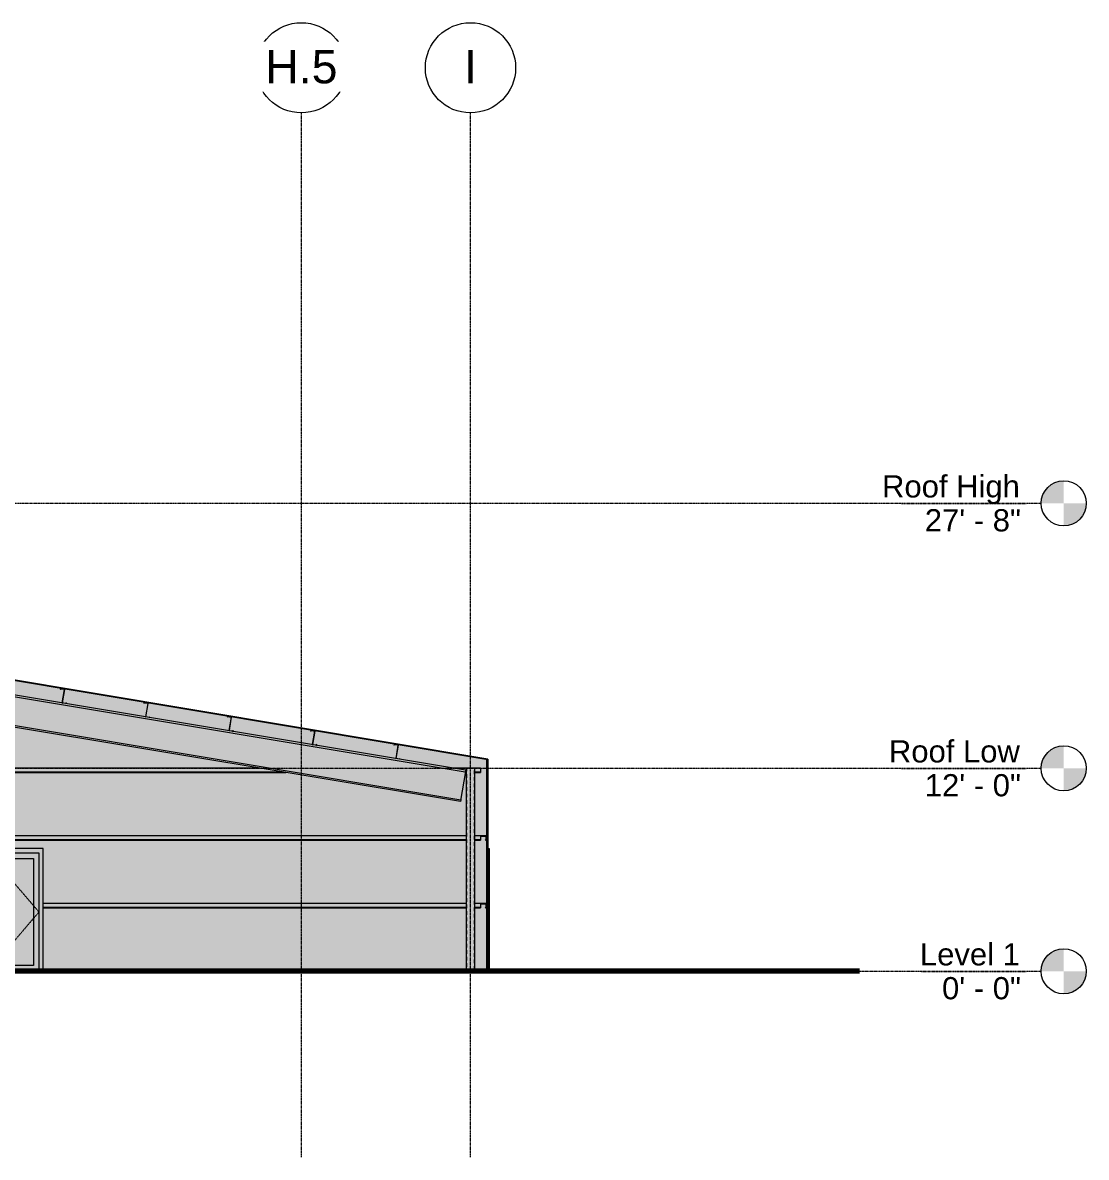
# Model space of a CAD drawing. Header units: inches. Extents: x 20426 to 36348, y -461 to 673.
# Drawn here: x 22440 to 23195, y -132 to 673 of the extents above; entities that cross this region are included whole.
import ezdxf

# ---------------------------------------------------------------- set-up
doc = ezdxf.new("R2010")
doc.units = ezdxf.units.IN
doc.header["$MEASUREMENT"] = 0
for name, pattern in [('Dash 1_16_', [0.125, 0.0625, -0.0625]), ('Grid Line 1_2_', [0.875, 0.5, -0.125, 0.125, -0.125]), ('Hidden 1_8_', [0.1875, 0.125, -0.0625])]:
    doc.linetypes.add(name, pattern=pattern)
for name, color, linetype, lineweight in [('A-DOOR', 31, 'Continuous', 13), ('A-DOOR-FRAM', 31, 'Continuous', 9), ('A-DOOR-GLAZ', 31, 'Continuous', 9), ('A-FLOR-LEVL', 51, 'Continuous', 9), ('A-ROOF', 132, 'Continuous', 13), ('A-WALL', 113, 'Continuous', 13), ('C-TOPO', 7, 'Continuous', 9), ('I-WALL', 2, 'Continuous', 13), ('S-BEAM', 12, 'Continuous', 9), ('S-COLS', 52, 'Continuous', 9), ('S-GRID', 1, 'Continuous', 9), ('S-GRID-IDEN', 1, 'Continuous', 9)]:
    doc.layers.add(name, color=color, linetype=linetype, lineweight=lineweight)
doc.styles.add('Arial', font='arial.ttf', dxfattribs={"height": 15.736527})
doc.styles.add('Arial_1', font='arial.ttf', dxfattribs={"height": 23.60479})

# ---------------------------------------------------------------- blocks, each defined once
blk = doc.blocks.new('Girt_Z - 10_D-559341-Elevation - West')
at = {"layer": 'S-BEAM'}
h = blk.add_hatch(color=256, dxfattribs=at)
h.paths.add_polyline_path([(22411.7, 199.72), (22412.27, 200.21), (22412.2, 200.3), (22411.67, 199.84), (22409.38, 200.22), (22409.37, 200.11)], flags=0)
h.paths.add_polyline_path([(22409.32, 200.31), (22410.91, 209.81), (22410.8, 209.82), (22409.21, 200.33)], flags=0)
h.paths.add_polyline_path([(22407.92, 209.84), (22408.45, 210.29), (22410.74, 209.91), (22410.75, 210.02), (22408.42, 210.41), (22407.85, 209.92)], flags=0)
for p, q in [((22408.42, 210.41), (22407.85, 209.92)), ((22407.85, 209.92), (22407.92, 209.84)), ((22407.92, 209.84), (22408.45, 210.29)), ((22410.75, 210.02), (22408.42, 210.41)), ((22408.45, 210.29), (22410.74, 209.91)), ((22410.8, 209.82), (22409.21, 200.33)), ((22409.32, 200.31), (22410.91, 209.81)), ((22411.67, 199.84), (22409.38, 200.22)), ((22412.2, 200.3), (22411.67, 199.84)), ((22411.7, 199.72), (22412.27, 200.21)), ((22412.27, 200.21), (22412.2, 200.3))]:
    blk.add_line(p, q, dxfattribs=at)
for centre, radius, start, end in [((22410.72, 209.84), 0.0782, 350.53768, 78.41496), ((22410.72, 209.84), 0.187, 350.53768, 80.53768), ((22409.4, 200.3), 0.187, 170.53768, 260.53768), ((22409.4, 200.3), 0.0782, 170.53768, 257.49532)]:
    blk.add_arc(centre, radius, start, end, dxfattribs=at)
blk = doc.blocks.new('W-Wide Flange - W21X166-556722-Elevation - West')
at = {"layer": 'S-BEAM'}
for points in [[(22754.34, 141.24), (22754.56, 142.58), (22351.9, 209.69), (22351.68, 208.35), (22753.09, 141.45)], [(22751.23, 122.61), (22754.19, 140.36), (22351.53, 207.47), (22348.57, 189.72), (22751.19, 122.61)], [(22754.19, 140.36), (22754.34, 141.24), (22351.67, 208.32), (22351.57, 207.47), (22753.09, 140.55)], [(22750.86, 120.39), (22751.08, 121.73), (22348.43, 188.84), (22348.2, 187.5), (22743.41, 121.63)], [(22751.08, 121.73), (22751.19, 122.61), (22348.57, 189.72), (22348.43, 188.84), (22743.41, 123.01)]]:
    blk.add_hatch(color=256, dxfattribs=at).paths.add_polyline_path(points, flags=0)
for p, q in [((22351.68, 208.35), (22351.9, 209.69)), ((22754.56, 142.58), (22351.9, 209.69)), ((22348.57, 189.72), (22351.53, 207.47)), ((22351.53, 207.47), (22351.68, 208.35)), ((22754.34, 141.24), (22351.68, 208.35)), ((22348.2, 187.5), (22348.43, 188.84)), ((22750.86, 120.39), (22348.2, 187.5)), ((22348.43, 188.84), (22348.57, 189.72)), ((22348.43, 188.84), (22751.08, 121.73)), ((22754.19, 140.36), (22751.23, 122.61)), ((22754.34, 141.24), (22754.19, 140.36)), ((22754.56, 142.58), (22754.34, 141.24)), ((22751.08, 121.73), (22750.86, 120.39)), ((22751.23, 122.61), (22751.08, 121.73))]:
    blk.add_line(p, q, dxfattribs=at)
blk = doc.blocks.new('Girt_C - 8_D-560233-Elevation - West')
at = {"layer": 'S-BEAM'}
h = blk.add_hatch(color=256, dxfattribs=at)
h.paths.add_polyline_path([(22768.48, 93.02), (22769.05, 93.5), (22769, 96), (22768.94, 95.87), (22768.94, 93.55), (22768.41, 93.1)], flags=0)
h.paths.add_polyline_path([(22768.92, 95.92), (22769, 96), (22768.87, 96.05)], flags=0)
h.paths.add_polyline_path([(22768.87, 95.95), (22768.87, 96.05), (22765.05, 96), (22765.05, 95.95)], flags=0)
for p, q in [((22768.87, 96.05), (22765.05, 96.05)), ((22765.05, 95.95), (22768.87, 95.95)), ((22768.94, 93.55), (22768.41, 93.1)), ((22768.41, 93.1), (22768.48, 93.02)), ((22768.48, 93.02), (22769.05, 93.5)), ((22768.94, 95.87), (22768.94, 93.55)), ((22769.05, 93.5), (22769.05, 95.87))]:
    blk.add_line(p, q, dxfattribs=at)
for radius, start in [(0.188, 0), (0.0782, 3.04236)]:
    blk.add_arc((22768.87, 95.87), radius, start, 90, dxfattribs=at)
blk = doc.blocks.new('Girt_C - 8_D-560235-Elevation - West')
at = {"layer": 'S-BEAM'}
h = blk.add_hatch(color=256, dxfattribs=at)
h.paths.add_polyline_path([(22343.07, 47.87), (22347.05, 47.87), (22347.05, 48.05), (22343.07, 48), (22343.07, 47.97)], flags=0)
h.paths.add_polyline_path([(22765.05, 47.87), (22765.05, 48.05), (22761.05, 48), (22761.05, 47.87), (22762.78, 47.87)], flags=0)
h.paths.add_polyline_path([(22353.05, 47.87), (22376.95, 47.87), (22376.95, 48.05), (22353.05, 48), (22353.05, 47.97)], flags=0)
h.paths.add_polyline_path([(22755.05, 47.87), (22755.05, 48.05), (22454.95, 48), (22454.95, 47.87), (22724.04, 47.87)], flags=0)
h = blk.add_hatch(color=256, dxfattribs=at)
h.paths.add_polyline_path([(22765.05, 45.5), (22765.05, 47.87), (22761.05, 47.87), (22761.05, 45.5), (22762.78, 45.5)], flags=0)
h.paths.add_polyline_path([(22343.07, 45.5), (22347.05, 45.5), (22347.05, 47.87), (22343.07, 47.87)], flags=0)
h.paths.add_polyline_path([(22755.05, 45.5), (22755.05, 47.87), (22454.95, 47.87), (22454.95, 45.5), (22724.04, 45.5)], flags=0)
h.paths.add_polyline_path([(22353.05, 45.5), (22376.95, 45.5), (22376.95, 47.87), (22353.05, 47.87)], flags=0)
h = blk.add_hatch(color=256, dxfattribs=at)
h.paths.add_polyline_path([(22765.05, 45.02), (22765.05, 45.5), (22761.05, 45.5), (22761.05, 45.02), (22762.78, 45.02)], flags=0)
h.paths.add_polyline_path([(22346.4, 45.02), (22347.05, 45.02), (22347.05, 45.5), (22343.07, 45.5), (22343.07, 45.02)], flags=0)
h.paths.add_polyline_path([(22353.05, 45.02), (22376.95, 45.02), (22376.95, 45.5), (22353.05, 45.5), (22353.05, 45.43)], flags=0)
h.paths.add_polyline_path([(22755.05, 45.02), (22755.05, 45.5), (22454.95, 45.5), (22454.95, 45.02), (22724.04, 45.02)], flags=0)
for p, q in [((22755.05, 48.05), (22454.95, 48.05)), ((22454.95, 45.5), (22755.05, 45.5)), ((22454.95, 45.02), (22755.05, 45.02)), ((22765.05, 48.05), (22761.05, 48.05)), ((22761.05, 45.5), (22765.05, 45.5)), ((22761.05, 45.02), (22765.05, 45.02)), ((22765.05, 48.05), (22765.05, 47.87)), ((22765.05, 47.87), (22765.05, 45.5)), ((22765.05, 45.5), (22765.05, 45.02))]:
    blk.add_line(p, q, dxfattribs=at)
blk = doc.blocks.new('Girt_C - 8_D-V21-Elevation - West')
at = {"layer": 'S-BEAM'}
h = blk.add_hatch(color=256, dxfattribs=at)
h.paths.add_polyline_path([(22343.07, 95.87), (22347.05, 95.87), (22347.05, 96.05), (22343.07, 96), (22343.07, 95.97)], flags=0)
h.paths.add_polyline_path([(22765.05, 95.87), (22765.05, 96.05), (22761.05, 96), (22761.05, 95.87), (22762.78, 95.87)], flags=0)
h.paths.add_polyline_path([(22353.05, 95.87), (22755.05, 95.87), (22755.05, 96.05), (22353.05, 96), (22353.05, 95.97)], flags=0)
h = blk.add_hatch(color=256, dxfattribs=at)
h.paths.add_polyline_path([(22765.05, 93.5), (22765.05, 95.87), (22761.05, 95.87), (22761.05, 93.5), (22762.78, 93.5)], flags=0)
h.paths.add_polyline_path([(22346.4, 93.5), (22347.05, 93.5), (22347.05, 95.87), (22343.07, 95.87), (22343.07, 93.5)], flags=0)
h.paths.add_polyline_path([(22353.05, 93.5), (22755.05, 93.5), (22755.05, 95.87), (22353.05, 95.87), (22353.05, 95.58)], flags=0)
h = blk.add_hatch(color=256, dxfattribs=at)
h.paths.add_polyline_path([(22765.05, 93.02), (22765.05, 93.5), (22761.05, 93.5), (22761.05, 93.02), (22762.78, 93.02)], flags=0)
h.paths.add_polyline_path([(22346.4, 93.02), (22347.05, 93.02), (22347.05, 93.5), (22343.07, 93.5), (22343.07, 93.02)], flags=0)
h.paths.add_polyline_path([(22353.05, 93.02), (22755.05, 93.02), (22755.05, 93.5), (22353.05, 93.5)], flags=0)
for p, q in [((22755.05, 96.05), (22353.05, 96.05)), ((22353.05, 93.5), (22755.05, 93.5)), ((22353.05, 93.02), (22755.05, 93.02)), ((22765.05, 96.05), (22761.05, 96.05)), ((22761.05, 93.5), (22765.05, 93.5)), ((22761.05, 93.02), (22765.05, 93.02)), ((22765.05, 96.05), (22765.05, 95.87)), ((22765.05, 95.87), (22765.05, 93.5)), ((22765.05, 93.5), (22765.05, 93.02))]:
    blk.add_line(p, q, dxfattribs=at)
blk = doc.blocks.new('Double-Glass 1 - 72_ x 84_-496146-Elevation - West')
at = {"layer": 'A-DOOR'}
blk.add_hatch(color=256, dxfattribs=at).paths.add_polyline_path([(22770.34, 0), (22770.34, 84), (22769.55, 84), (22769.55, 0)], flags=0)
at = {"layer": 'A-DOOR-FRAM', "lineweight": 13}
blk.add_hatch(color=256, dxfattribs=at).paths.add_polyline_path([(22771.34, 0), (22771.34, 87), (22770.34, 87), (22770.34, 0)], flags=0)
at = {"layer": 'A-DOOR', "lineweight": 9}
for p, q in [((22769.55, 84), (22770.34, 84)), ((22770.34, 84), (22770.34, 0))]:
    blk.add_line(p, q, dxfattribs=at)
at = {"layer": 'A-DOOR-FRAM'}
for p, q in [((22770.34, 0), (22770.34, 87)), ((22770.34, 87), (22771.34, 87)), ((22771.34, 87), (22771.34, 0))]:
    blk.add_line(p, q, dxfattribs=at)
blk = doc.blocks.new('HSS-Hollow Structural Section-Column - HSS6X6X1_4-556719-Elevation - West')
at = {"layer": 'S-COLS'}
for points in [[(22755.29, 0), (22755.52, 0), (22755.52, 144), (22755.05, 144), (22755.05, 0), (22755.12, 0)], [(22760.59, 0), (22760.59, 144), (22755.52, 144), (22755.52, 0)], [(22760.82, 0), (22761.05, 0), (22761.05, 144), (22760.59, 144), (22760.59, 0)]]:
    blk.add_hatch(color=256, dxfattribs=at).paths.add_polyline_path(points, flags=0)
for p, q in [((22755.05, 144), (22755.05, 0)), ((22755.52, 144), (22755.05, 144)), ((22760.59, 144), (22755.52, 144)), ((22761.05, 144), (22760.59, 144)), ((22761.05, 0), (22761.05, 144))]:
    blk.add_line(p, q, dxfattribs=at)
at = {"layer": 'S-COLS', "linetype": 'Hidden 1_8_'}
for p, q in [((22755.29, 144), (22755.29, 0)), ((22760.82, 0), (22760.82, 144))]:
    blk.add_line(p, q, dxfattribs=at)
blk = doc.blocks.new('Girt_C - 8_D-560236-Elevation - West')
at = {"layer": 'S-BEAM'}
h = blk.add_hatch(color=256, dxfattribs=at)
h.paths.add_polyline_path([(22357.05, 143.87), (22609.99, 143.87), (22608.86, 144.05), (22357.05, 144)], flags=0)
h.paths.add_polyline_path([(22753.09, 143.87), (22755.05, 143.87), (22755.05, 144), (22761.05, 144), (22761.05, 143.87), (22765.05, 143.87), (22765.05, 144.05), (22746.05, 144), (22746.85, 143.87)], flags=0)
h = blk.add_hatch(color=256, dxfattribs=at)
h.paths.add_polyline_path([(22357.05, 141.5), (22624.19, 141.5), (22609.99, 143.87), (22357.05, 143.87)], flags=0)
h.paths.add_polyline_path([(22765.05, 141.5), (22765.05, 143.87), (22761.05, 143.87), (22761.05, 141.5), (22762.78, 141.5)], flags=0)
h.paths.add_polyline_path([(22755.05, 141.5), (22755.05, 143.87), (22746.85, 143.87), (22754.56, 142.58), (22754.38, 141.5), (22754.56, 141.5)], flags=0)
h = blk.add_hatch(color=256, dxfattribs=at)
h.paths.add_polyline_path([(22754.56, 141.02), (22755.05, 141.02), (22755.05, 141.5), (22754.38, 141.5), (22754.34, 141.02)], flags=0)
h.paths.add_polyline_path([(22765.05, 141.02), (22765.05, 141.5), (22761.05, 141.5), (22761.05, 141.02), (22762.78, 141.02)], flags=0)
h.paths.add_polyline_path([(22375.45, 141.02), (22627.08, 141.02), (22624.19, 141.5), (22357.05, 141.5), (22357.05, 141.02)], flags=0)
for p, q in [((22608.86, 144.05), (22357.05, 144.05)), ((22357.05, 143.87), (22357.05, 144.05)), ((22357.05, 141.5), (22357.05, 143.87)), ((22357.05, 141.02), (22357.05, 141.5)), ((22357.05, 141.5), (22624.19, 141.5)), ((22357.05, 141.02), (22627.08, 141.02)), ((22765.05, 144.05), (22745.72, 144.05)), ((22754.3, 141.02), (22755.05, 141.02)), ((22754.38, 141.5), (22755.05, 141.5)), ((22761.05, 141.5), (22765.05, 141.5)), ((22761.05, 141.02), (22765.05, 141.02)), ((22765.05, 144.05), (22765.05, 143.87)), ((22765.05, 143.87), (22765.05, 141.5)), ((22765.05, 141.5), (22765.05, 141.02))]:
    blk.add_line(p, q, dxfattribs=at)
blk = doc.blocks.new('Double-Glass 1 - 72_ x 84_-V29-Elevation - West')
at = {"layer": 'A-DOOR'}
h = blk.add_hatch(color=256, dxfattribs=at)
h.paths.add_polyline_path([(22379.95, 0), (22451.95, 0), (22451.95, 84), (22379.95, 84), (22379.95, 12)], flags=0)
h.paths.add_polyline_path([(22419.95, 4), (22419.95, 80), (22447.95, 80), (22447.95, 4)], flags=0)
h.paths.add_polyline_path([(22411.95, 4), (22383.95, 4), (22383.95, 80), (22411.95, 80), (22411.95, 12)], flags=0)
at = {"layer": 'A-DOOR-FRAM', "lineweight": 13}
blk.add_hatch(color=256, dxfattribs=at).paths.add_polyline_path([(22376.95, 0), (22379.95, 0), (22379.95, 84), (22451.95, 84), (22451.95, 0), (22454.95, 0), (22454.95, 87), (22376.95, 87), (22376.95, 12)], flags=0)
at = {"layer": 'A-DOOR-GLAZ', "lineweight": 13}
for points in [[(22383.95, 4), (22411.95, 4), (22411.95, 80), (22383.95, 80), (22383.95, 12)], [(22419.95, 4), (22447.95, 4), (22447.95, 80), (22419.95, 80), (22419.95, 5)]]:
    blk.add_hatch(color=256, dxfattribs=at).paths.add_polyline_path(points, flags=0)
at = {"layer": 'A-DOOR', "linetype": 'Dash 1_16_', "lineweight": 9}
for p, q in [((22415.95, 84), (22379.95, 42)), ((22415.95, 84), (22451.95, 42)), ((22379.95, 42), (22415.95, 0)), ((22415.95, 0), (22451.95, 42))]:
    blk.add_line(p, q, dxfattribs=at)
at = {"layer": 'A-DOOR', "lineweight": 9}
for p, q in [((22415.95, 84), (22415.95, 0)), ((22383.95, 80), (22411.95, 80)), ((22383.95, 4), (22383.95, 80)), ((22411.95, 80), (22411.95, 4)), ((22419.95, 80), (22447.95, 80)), ((22419.95, 4), (22419.95, 80)), ((22447.95, 80), (22447.95, 4)), ((22411.95, 4), (22383.95, 4)), ((22447.95, 4), (22419.95, 4))]:
    blk.add_line(p, q, dxfattribs=at)
at = {"layer": 'A-DOOR-FRAM'}
for p, q in [((22454.95, 87), (22376.95, 87)), ((22376.95, 87), (22376.95, 0)), ((22379.95, 84), (22451.95, 84)), ((22379.95, 0), (22379.95, 84)), ((22451.95, 84), (22451.95, 0)), ((22454.95, 0), (22454.95, 87))]:
    blk.add_line(p, q, dxfattribs=at)
blk = doc.blocks.new('Level - Level Head - Circle-15001-Elevation - West')
at = {"layer": 'A-FLOR-LEVL'}
h = blk.add_hatch(color=256, dxfattribs=at)
edge = h.paths.add_edge_path(flags=0)
edge.add_line((23178.87, 0), (23162.87, 0))
edge.add_arc((23178.87, 0), 16, 90, 180, ccw=False)
edge.add_line((23178.87, 16), (23178.87, 0))
h = blk.add_hatch(color=256, dxfattribs=at)
edge = h.paths.add_edge_path(flags=0)
edge.add_line((23178.87, -16), (23178.87, 0))
edge.add_line((23178.87, 0), (23194.87, 0))
edge.add_arc((23178.87, 0), 16, 270, 360, ccw=False)
blk.add_circle((23178.87, 0), 16, dxfattribs=at)
blk = doc.blocks.new('Grid - Grid Head - Circle-14747-Elevation - West')
at = {"layer": 'S-GRID-IDEN'}
blk.add_circle((21150.05, 641), 32, dxfattribs=at)

msp = doc.modelspace()

# ---------------------------------------------------------------- hatches: boundary and pattern name
at = {"layer": 'A-ROOF', "transparency": 33554611}
msp.add_hatch(color=256, dxfattribs=at).paths.add_polyline_path([(22770.34, 150.09), (22770.34, 150.57), (22343.07, 221.78), (22343.07, 221.3), (22724.04, 157.81)], flags=0)
at = {"layer": 'I-WALL'}
h = msp.add_hatch(color=256, dxfattribs=at)
h.paths.add_polyline_path([(22368.8, 0), (22376.95, 0), (22376.95, 45.02), (22368.8, 45.02), (22368.8, 12)], flags=0)
h.paths.add_polyline_path([(22625.07, 0), (22755.05, 0), (22755.05, 45.02), (22454.95, 45.02), (22454.95, 0), (22569.11, 0)], flags=0)
h.paths.add_polyline_path([(22761.05, 0), (22769.55, 0), (22769.55, 150.22), (22706.67, 160.7), (22706.65, 160.59), (22704.33, 160.95), (22703.84, 160.52), (22703.76, 160.6), (22704.33, 161.09), (22647.49, 170.57), (22647.47, 170.46), (22645.15, 170.81), (22644.65, 170.38), (22644.58, 170.47), (22645.15, 170.95), (22588.3, 180.43), (22588.29, 180.32), (22585.97, 180.68), (22585.47, 180.25), (22585.4, 180.33), (22585.97, 180.82), (22529.12, 190.29), (22529.1, 190.19), (22526.78, 190.54), (22526.28, 190.11), (22526.21, 190.2), (22526.78, 190.68), (22469.93, 200.16), (22469.92, 200.05), (22467.6, 200.4), (22467.1, 199.98), (22467.03, 200.06), (22467.6, 200.55), (22410.75, 210.02), (22410.74, 209.91), (22408.42, 210.27), (22407.92, 209.84), (22407.85, 209.92), (22408.42, 210.41), (22368.8, 217.01), (22368.8, 206.88), (22409.37, 200.11), (22409.38, 200.22), (22411.7, 199.87), (22412.2, 200.3), (22412.27, 200.21), (22411.7, 199.72), (22468.55, 190.25), (22468.57, 190.36), (22470.89, 190), (22471.39, 190.43), (22471.46, 190.35), (22470.89, 189.86), (22527.74, 180.39), (22527.75, 180.49), (22530.07, 180.14), (22530.57, 180.57), (22530.64, 180.48), (22530.07, 180), (22586.92, 170.52), (22586.93, 170.63), (22589.25, 170.28), (22589.75, 170.7), (22589.82, 170.62), (22589.25, 170.13), (22646.1, 160.66), (22646.12, 160.77), (22648.44, 160.41), (22648.94, 160.84), (22649.01, 160.76), (22648.44, 160.27), (22705.29, 150.79), (22705.3, 150.9), (22707.62, 150.55), (22708.12, 150.98), (22708.19, 150.89), (22707.62, 150.41), (22745.72, 144.05), (22765.05, 144), (22765.05, 141.02), (22761.05, 141.02), (22761.11, 96.05), (22768.87, 96), (22768.87, 95.95), (22765.05, 95.92), (22765.05, 93.02), (22761.05, 93.02), (22761.11, 48.05), (22768.87, 48), (22768.87, 47.95), (22765.05, 47.92), (22765.05, 45.02), (22761.05, 45.02), (22761.05, 12)], flags=0)
h.paths.add_polyline_path([(22769, 48), (22768.91, 47.95), (22768.87, 48.05), (22768.94, 48.02)], flags=0)
h.paths.add_polyline_path([(22768.48, 45.02), (22768.41, 45.1), (22768.94, 45.55), (22769, 48), (22769.05, 47.87), (22769.05, 45.5), (22768.58, 45.1)], flags=0)
h.paths.add_polyline_path([(22625.07, 48.05), (22755.05, 48.05), (22755.05, 93.02), (22368.8, 93.02), (22368.8, 48.05), (22376.95, 48.05), (22376.95, 87), (22454.95, 87), (22454.95, 48.05), (22569.11, 48.05)], flags=0)
h.paths.add_polyline_path([(22769, 96), (22768.91, 95.95), (22768.87, 96.05), (22768.94, 96.02)], flags=0)
h.paths.add_polyline_path([(22768.48, 93.02), (22768.41, 93.1), (22768.94, 93.55), (22769, 96), (22769.05, 95.87), (22769.05, 93.5), (22768.58, 93.1)], flags=0)
h.paths.add_polyline_path([(22724.04, 96.05), (22755.05, 96.05), (22755.05, 141.02), (22754.29, 140.98), (22750.86, 120.39), (22627.08, 141.02), (22368.8, 141.02), (22368.8, 96.05), (22646.58, 96.05)], flags=0)
h.paths.add_polyline_path([(22608.86, 144.05), (22368.8, 184.06), (22368.8, 144.05), (22569.11, 144.05)], flags=0)
h.paths.add_polyline_path([(22705.24, 150.99), (22705.13, 151.01), (22706.72, 160.5), (22706.82, 160.49), (22705.24, 151.01)], flags=0)
h.paths.add_polyline_path([(22646.06, 160.86), (22645.95, 160.87), (22647.53, 170.37), (22647.64, 170.35), (22646.06, 160.87)], flags=0)
h.paths.add_polyline_path([(22586.87, 170.72), (22586.77, 170.74), (22588.35, 180.23), (22588.46, 180.21), (22586.88, 170.74)], flags=0)
h.paths.add_polyline_path([(22527.69, 180.58), (22527.58, 180.6), (22529.16, 190.1), (22529.27, 190.08), (22527.69, 180.6)], flags=0)
h.paths.add_polyline_path([(22468.51, 190.45), (22468.4, 190.47), (22469.98, 199.96), (22470.09, 199.94), (22468.51, 190.47)], flags=0)
h.paths.add_polyline_path([(22409.32, 200.31), (22409.21, 200.33), (22410.8, 209.82), (22410.91, 209.81), (22409.33, 200.33)], flags=0)

# ---------------------------------------------------------------- linework, layer by layer
at = {"layer": 'A-ROOF'}
for p, q in [((22343.07, 221.78), (22770.34, 150.57)), ((22770.34, 150.09), (22343.07, 221.3)), ((22770.34, 150.57), (22368.8, 217.49)), ((22769.55, 150.22), (22770.34, 150.09)), ((22770.34, 150.09), (22770.34, 150.57)), ((22770.34, 150.57), (22770.34, 150.09))]:
    msp.add_line(p, q, dxfattribs=at)
at = {"layer": 'A-WALL'}
for p, q in [((22770.34, 84), (22770.34, 150.09)), ((22770.34, 150.09), (22770.34, 0)), ((22770.34, 150.09), (22770.34, 150.09)), ((22769.55, 84), (22770.34, 84)), ((22770.34, 0), (22770.34, 84))]:
    msp.add_line(p, q, dxfattribs=at)
at = {"layer": 'C-TOPO', "lineweight": 70}
for p, q in [((22625.07, 0), (20573.55, 0)), ((22910.35, 0), (22625.07, 0)), ((23033.91, 0), (22910.35, 0))]:
    msp.add_line(p, q, dxfattribs=at)
at = {"layer": 'C-TOPO'}
for p, q in [((22625.07, 0), (20573.55, 0)), ((22625.07, 0), (22910.35, 0)), ((23033.91, 0), (22910.35, 0))]:
    msp.add_line(p, q, dxfattribs=at)
at = {"layer": 'I-WALL'}
msp.add_line((22769.55, 0), (22769.55, 150.22), dxfattribs=at)
at = {"layer": 'S-GRID', "linetype": 'Grid Line 1_2_'}
for p, q in [((22638.05, -132), (22638.05, 609)), ((22758.05, -132), (22758.05, 609))]:
    msp.add_line(p, q, dxfattribs=at)

# ---------------------------------------------------------------- block references
at = {"layer": 'A-DOOR'}
for name in ['Double-Glass 1 - 72_ x 84_-V29-Elevation - West', 'Double-Glass 1 - 72_ x 84_-496146-Elevation - West']:
    msp.add_blockref(name, (0, 0), dxfattribs=at)
at = {"layer": 'A-FLOR-LEVL'}
for p in [(0, 332), (0, 144), (0, 0)]:
    msp.add_blockref('Level - Level Head - Circle-15001-Elevation - West', p, dxfattribs=at)
at = {"layer": 'S-BEAM'}
for name, p in [('W-Wide Flange - W21X166-556722-Elevation - West', (0, 0)), ('Girt_Z - 10_D-559341-Elevation - West', (59.18, -9.86)), ('Girt_Z - 10_D-559341-Elevation - West', (118.37, -19.73)), ('Girt_Z - 10_D-559341-Elevation - West', (177.55, -29.59)), ('Girt_Z - 10_D-559341-Elevation - West', (236.73, -39.46)), ('Girt_Z - 10_D-559341-Elevation - West', (295.92, -49.32)), ('Girt_C - 8_D-560236-Elevation - West', (0, 0)), ('Girt_C - 8_D-V21-Elevation - West', (0, 0)), ('Girt_C - 8_D-560233-Elevation - West', (0, 0)), ('Girt_C - 8_D-560235-Elevation - West', (0, 0)), ('Girt_C - 8_D-560233-Elevation - West', (0, -48))]:
    msp.add_blockref(name, p, dxfattribs=at)
at = {"layer": 'S-COLS'}
msp.add_blockref('HSS-Hollow Structural Section-Column - HSS6X6X1_4-556719-Elevation - West', (0, 0), dxfattribs=at)
at = {"layer": 'S-GRID-IDEN'}
for p in [(1488, 0), (1608, 0)]:
    msp.add_blockref('Grid - Grid Head - Circle-14747-Elevation - West', p, dxfattribs=at)

# ---------------------------------------------------------------- texts
at = {"layer": 'A-FLOR-LEVL', "char_height": 15.737, "attachment_point": 3, "line_spacing_factor": 0.938532, "style": 'Arial', "bg_fill": 3, "box_fill_scale": 1.25, "bg_fill_color": 0, "bg_fill_transparency": 0}
for s, insert, width in [('Roof High', (23147.74, 351.89), 116.352), ('Roof Low', (23147.74, 163.89), 110.016), ('Level 1', (23147.74, 19.89), 84.672)]:
    msp.add_mtext(s, dxfattribs=dict(at, insert=insert, width=width))

# ---------------------------------------------------------------- next in the draw order: texts
for s, insert, width in [('27\' - 8"', (23148.52, 327.85), 81.216), ('12\' - 0"', (23148.52, 139.85), 81.216), ('0\' - 0"', (23148.52, -4.15), 66.624)]:
    msp.add_mtext(s, dxfattribs=dict(at, insert=insert, width=width))
at = {"layer": 'S-GRID-IDEN', "attachment_point": 2, "line_spacing_factor": 0.938532, "style": 'Arial_1', "bg_fill": 3, "box_fill_scale": 1.25, "bg_fill_color": 0, "bg_fill_transparency": 0}
for s, insert, char_height, width in [('H.5', (22638.05, 653.58), 23.605, 61.056), ('I', (22758.05, 653.58), 23.6, 10.944)]:
    msp.add_mtext(s, dxfattribs=dict(at, insert=insert, char_height=char_height, width=width))

# ---------------------------------------------------------------- next in the draw order: linework, layer by layer
at = {"layer": 'A-FLOR-LEVL', "linetype": 'Grid Line 1_2_'}
for p, q in [((20426.1, 332), (23162.87, 332)), ((20426.1, 144), (23162.87, 144)), ((20426.1, 0), (23162.87, 0))]:
    msp.add_line(p, q, dxfattribs=at)

doc.saveas('drawing.dxf')
